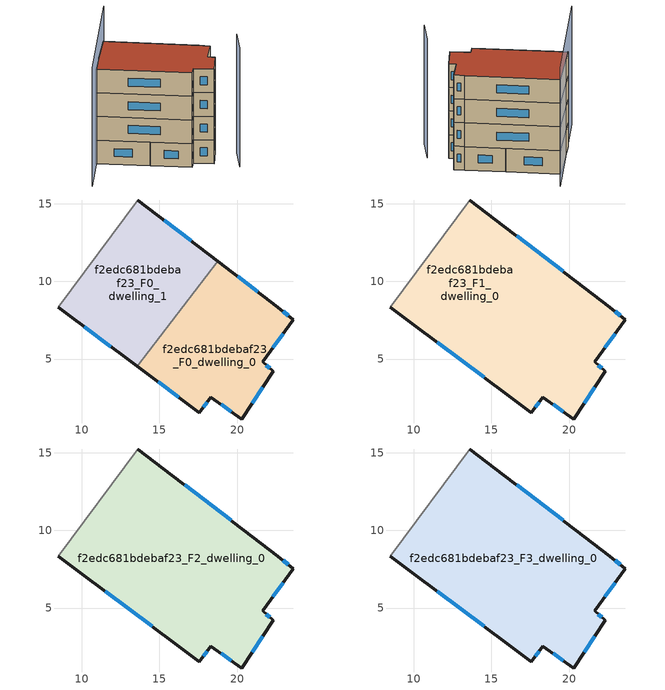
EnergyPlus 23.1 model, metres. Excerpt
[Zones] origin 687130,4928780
f2edc681bdebaf23_F0_dwelling_0
 floor ground (EU_floor_Construction): 22.63,8.34 23.63,7.53 21.65,4.82 22.33,4.2 20.3,1.14 18.31,2.55 17.57,1.55 13.59,4.53 18.76,11.3 z0
 wall outside (EU_wall_Construction): 13.59,4.53 17.57,1.55 18.31,2.55 20.3,1.14 22.33,4.2 21.65,4.82 23.63,7.53 22.63,8.34 18.76,11.3 z0:3
 wall to f2edc681bdebaf23_F0_dwelling_1 (EU_wall_Construction): 18.76,11.3 13.59,4.53 z0:3
 window (EU_Window_Construction): 18.98,2.08 19.64,1.61 / 17.82,1.89 18.07,2.22 / 14.92,3.54 16.25,2.54 / 21.34,9.33 20.05,10.32 / 23.3,7.8 22.97,8.07 / 22.31,5.72 22.97,6.63 / 22.11,4.41 21.88,4.61 / 20.98,2.16 21.66,3.18 z1:2
f2edc681bdebaf23_F0_dwelling_1
 floor ground (EU_floor_Construction): 18.76,11.3 13.59,4.53 8.47,8.35 13.61,15.24 z0
 wall outside (EU_wall_Construction): 18.76,11.3 13.61,15.24 / 8.47,8.35 13.59,4.53 z0:3
 wall adiabatic (EU_wall_Construction): 13.61,15.24 8.47,8.35 z0:3
 window (EU_Window_Construction): 17.04,12.62 15.33,13.93 / 10.18,7.08 11.88,5.8 z1:2
f2edc681bdebaf23_F1_dwelling_0
 floor to f2edc681bdebaf23_F0_dwelling_0 (EU_floor_Construction): 22.63,8.34 23.63,7.53 21.65,4.82 22.33,4.2 20.3,1.14 18.31,2.55 17.57,1.55 13.59,4.53 18.76,11.3 z3
 floor to f2edc681bdebaf23_F0_dwelling_1 (EU_floor_Construction): 18.76,11.3 13.59,4.53 8.47,8.35 13.61,15.24 z3
 wall outside (EU_wall_Construction): 8.47,8.35 17.57,1.55 18.31,2.55 20.3,1.14 22.33,4.2 21.65,4.82 23.63,7.53 22.63,8.34 13.61,15.24 z3:6
 wall adiabatic (EU_wall_Construction): 13.61,15.24 8.47,8.35 z3:6
 window (EU_Window_Construction): 18.98,2.08 19.64,1.61 / 17.82,1.89 18.07,2.22 / 11.51,6.09 14.54,3.82 / 19.63,10.64 16.62,12.94 / 23.3,7.8 22.97,8.07 / 22.31,5.72 22.97,6.63 / 22.11,4.41 21.88,4.61 / 20.98,2.16 21.66,3.18 z4:5
f2edc681bdebaf23_F2_dwelling_0
 floor to f2edc681bdebaf23_F1_dwelling_0 (EU_floor_Construction): 22.63,8.34 23.63,7.53 21.65,4.82 22.33,4.2 20.3,1.14 18.31,2.55 17.57,1.55 8.47,8.35 13.61,15.24 z6
 wall outside (EU_wall_Construction): 8.47,8.35 17.57,1.55 18.31,2.55 20.3,1.14 22.33,4.2 21.65,4.82 23.63,7.53 22.63,8.34 13.61,15.24 z6:9
 wall adiabatic (EU_wall_Construction): 13.61,15.24 8.47,8.35 z6:9
 window (EU_Window_Construction): 18.98,2.08 19.64,1.61 / 17.82,1.89 18.07,2.22 / 11.51,6.09 14.54,3.82 / 19.63,10.64 16.62,12.94 / 23.3,7.8 22.97,8.07 / 22.31,5.72 22.97,6.63 / 22.11,4.41 21.88,4.61 / 20.98,2.16 21.66,3.18 z7:8
f2edc681bdebaf23_F3_dwelling_0
 floor to f2edc681bdebaf23_F2_dwelling_0 (EU_floor_Construction): 22.63,8.34 23.63,7.53 21.65,4.82 22.33,4.2 20.3,1.14 18.31,2.55 17.57,1.55 8.47,8.35 13.61,15.24 z9
 wall outside (EU_wall_Construction): 8.47,8.35 17.57,1.55 18.31,2.55 20.3,1.14 22.33,4.2 21.65,4.82 23.63,7.53 22.63,8.34 13.61,15.24 z9:12
 wall adiabatic (EU_wall_Construction): 13.61,15.24 8.47,8.35 z9:12
 window (EU_Window_Construction): 18.98,2.08 19.64,1.61 / 17.82,1.89 18.07,2.22 / 11.51,6.09 14.54,3.82 / 19.63,10.64 16.62,12.94 / 23.3,7.8 22.97,8.07 / 22.31,5.72 22.97,6.63 / 22.11,4.41 21.88,4.61 / 20.98,2.16 21.66,3.18 z10:11
 roof outside (EU_roof_Construction): 22.33,4.2 21.65,4.82 23.63,7.53 22.63,8.34 13.61,15.24 8.47,8.35 17.57,1.55 18.31,2.55 20.3,1.14 z12
shading: 22.44,-1.12 24.39,2.74 / 15.55,18.32 4.56,2.64 z0:15
[Building]
EU S2 Campaign: North Axis=0; Terrain=City; Solar Distribution=FullExterior
[Site:Location]
Bologna: Latitude=44.5; Longitude=11.25; Time Zone=1; Elevation=37
[SizingPeriod:WeatherFileDays]
AnnualSizingPeriod: Begin Month=1; Begin Day of Month=1; End Month=12; End Day of Month=31; Day of Week for Start Day=Monday; Use Weather File Daylight Saving Period=No; Use Weather File Rain and Snow Indicators=No
[MATERIAL]
EU_InternalMass_Material: Roughness=MediumRough; Thickness=0.1; Conductivity=1; Density=1800; Specific Heat=900; Thermal Absorptance=0.9; Solar Absorptance=0.7; Visible Absorptance=0.7
[MATERIAL:NOMASS] Roughness=MediumRough; Thermal Absorptance=0.9; Solar Absorptance=0.7; Visible Absorptance=0.7
Name | Thermal Resistance
EU_wall_NoMass | 0.937881
EU_roof_NoMass | 0.548572
EU_floor_NoMass | 0.71348
[WINDOWMATERIAL:SIMPLEGLAZINGSYSTEM]
EU_Window_SimpleGlazing: UFactor=4.25633; Solar Heat Gain Coefficient=0.85; Visible Transmittance=0.85
[CONSTRUCTION]
EU_wall_Construction: EU_wall_NoMass
EU_roof_Construction: EU_roof_NoMass
EU_floor_Construction: EU_floor_NoMass
EU_InternalMass_Construction: EU_InternalMass_Material
EU_Window_Construction: EU_Window_SimpleGlazing
[ZONE] Type=1; Multiplier=1; Ceiling Height=autocalculate; Floor Area=autocalculate; Part of Total Floor Area=Yes
Name | Volume
f2edc681bdebaf23_F0_dwelling_0 | 165.108
f2edc681bdebaf23_F1_dwelling_0 | 330.238
f2edc681bdebaf23_F2_dwelling_0; f2edc681bdebaf23_F3_dwelling_0 | 330.25
f2edc681bdebaf23_F0_dwelling_1 | 165.129
[INTERNALMASS] Construction=EU_InternalMass_Construction
Name | Zone or ZoneList | Surface Area
f2edc681bdebaf23_F0_dwelling_0_EU_InternalMass | f2edc681bdebaf23_F0_dwelling_0 | 55.0355
f2edc681bdebaf23_F0_dwelling_1_EU_InternalMass | f2edc681bdebaf23_F0_dwelling_1 | 55.0435
f2edc681bdebaf23_F1_dwelling_0_EU_InternalMass | f2edc681bdebaf23_F1_dwelling_0 | 110.083
f2edc681bdebaf23_F2_dwelling_0_EU_InternalMass | f2edc681bdebaf23_F2_dwelling_0 | 110.083
f2edc681bdebaf23_F3_dwelling_0_EU_InternalMass | f2edc681bdebaf23_F3_dwelling_0 | 110.083
[OTHEREQUIPMENT] Fuel Type=Electricity; Design Level Calculation Method=Watts/Area; Power per Zone Floor Area=1; Fraction Latent=0; Fraction Radiant=0; Fraction Lost=0; Carbon Dioxide Generation Rate=0; EndUse Subcategory=EU_Step8_InternalGains
Name | Zone or ZoneList or Space or SpaceList | Schedule
EU_Step8_InternalGain_f2edc681bdebaf23_F0_dwelling_0_f000 | f2edc681bdebaf23_F0_dwelling_0 | EU_Step8_GainSchedule_f2edc681bdebaf23_F0_dwelling_0_f000
EU_Step8_InternalGain_f2edc681bdebaf23_F0_dwelling_1_f000 | f2edc681bdebaf23_F0_dwelling_1 | EU_Step8_GainSchedule_f2edc681bdebaf23_F0_dwelling_1_f000
EU_Step8_InternalGain_f2edc681bdebaf23_F1_dwelling_0_f000 | f2edc681bdebaf23_F1_dwelling_0 | EU_Step8_GainSchedule_f2edc681bdebaf23_F1_dwelling_0_f000
EU_Step8_InternalGain_f2edc681bdebaf23_F2_dwelling_0_f000 | f2edc681bdebaf23_F2_dwelling_0 | EU_Step8_GainSchedule_f2edc681bdebaf23_F2_dwelling_0_f000
EU_Step8_InternalGain_f2edc681bdebaf23_F3_dwelling_0_f000 | f2edc681bdebaf23_F3_dwelling_0 | EU_Step8_GainSchedule_f2edc681bdebaf23_F3_dwelling_0_f000
[ZONEVENTILATION:DESIGNFLOWRATE] Schedule=EU_AlwaysOn; Design Flow Rate Calculation Method=AirChanges/Hour; Air Changes per Hour=0.687892; Ventilation Type=Natural; Fan Pressure Rise=0; Fan Total Efficiency=1; Constant Term Coefficient=1; Temperature Term Coefficient=0; Velocity Term Coefficient=0; Velocity Squared Term Coefficient=0; Minimum Indoor Temperature=-100; Maximum Indoor Temperature=100; Delta Temperature=-100; Minimum Outdoor Temperature=-100; Maximum Outdoor Temperature=100; Maximum Wind Speed=40
Name | Zone or ZoneList or Space or SpaceList
EU_ConstantAir_f2edc681bdebaf23_F0_dwelling_0 | f2edc681bdebaf23_F0_dwelling_0
EU_ConstantAir_f2edc681bdebaf23_F0_dwelling_1 | f2edc681bdebaf23_F0_dwelling_1
EU_ConstantAir_f2edc681bdebaf23_F1_dwelling_0 | f2edc681bdebaf23_F1_dwelling_0
EU_ConstantAir_f2edc681bdebaf23_F2_dwelling_0 | f2edc681bdebaf23_F2_dwelling_0
EU_ConstantAir_f2edc681bdebaf23_F3_dwelling_0 | f2edc681bdebaf23_F3_dwelling_0
[HVACTEMPLATE:THERMOSTAT] Constant Heating Setpoint=20; Constant Cooling Setpoint=50
EU_HeatOnly_f2edc681bdebaf23_F0_dwelling_0; EU_HeatOnly_f2edc681bdebaf23_F0_dwelling_1; EU_HeatOnly_f2edc681bdebaf23_F1_dwelling_0; EU_HeatOnly_f2edc681bdebaf23_F2_dwelling_0; EU_HeatOnly_f2edc681bdebaf23_F3_dwelling_0
[HVACTEMPLATE:ZONE:IDEALLOADSAIRSYSTEM] System Availability Schedule=EU_AlwaysOn; Maximum Heating Supply Air Temperature=50; Minimum Cooling Supply Air Temperature=13; Maximum Heating Supply Air Humidity Ratio=0.0156; Minimum Cooling Supply Air Humidity Ratio=0.0077; Heating Limit=NoLimit; Cooling Limit=NoLimit; Heating Availability Schedule=EU_AlwaysOn; Cooling Availability Schedule=EU_CoolingOff; Dehumidification Control Type=ConstantSensibleHeatRatio; Cooling Sensible Heat Ratio=0.7; Dehumidification Setpoint=60; Humidification Control Type=None; Humidification Setpoint=30; Outdoor Air Method=None; Outdoor Air Flow Rate per Person=0.00944; Outdoor Air Flow Rate per Zone Floor Area=0; Outdoor Air Flow Rate per Zone=0; Demand Controlled Ventilation Type=None; Outdoor Air Economizer Type=NoEconomizer; Heat Recovery Type=None; Sensible Heat Recovery Effectiveness=0.7; Latent Heat Recovery Effectiveness=0.65
Name | Template Thermostat
f2edc681bdebaf23_F0_dwelling_0 | EU_HeatOnly_f2edc681bdebaf23_F0_dwelling_0
f2edc681bdebaf23_F0_dwelling_1 | EU_HeatOnly_f2edc681bdebaf23_F0_dwelling_1
f2edc681bdebaf23_F1_dwelling_0 | EU_HeatOnly_f2edc681bdebaf23_F1_dwelling_0
f2edc681bdebaf23_F2_dwelling_0 | EU_HeatOnly_f2edc681bdebaf23_F2_dwelling_0
f2edc681bdebaf23_F3_dwelling_0 | EU_HeatOnly_f2edc681bdebaf23_F3_dwelling_0
[SIZING:ZONE] Zone Cooling Design Supply Air Temperature Input Method=SupplyAirTemperature; Zone Cooling Design Supply Air Temperature=13; Zone Heating Design Supply Air Temperature Input Method=SupplyAirTemperature; Zone Heating Design Supply Air Temperature=50; Zone Cooling Design Supply Air Humidity Ratio=0.008; Zone Heating Design Supply Air Humidity Ratio=0.008; Cooling Design Air Flow Method=DesignDay; Cooling Design Air Flow Rate=0; Cooling Minimum Air Flow per Zone Floor Area=0.000762; Cooling Minimum Air Flow=0; Cooling Minimum Air Flow Fraction=0.2; Heating Design Air Flow Method=DesignDay; Heating Design Air Flow Rate=0; Heating Maximum Air Flow per Zone Floor Area=0.002032; Heating Maximum Air Flow=0.141576; Heating Maximum Air Flow Fraction=0.3; Account for Dedicated Outdoor Air System=No; Dedicated Outdoor Air System Control Strategy=NeutralSupplyAir; Dedicated Outdoor Air Low Setpoint Temperature for Design=autosize; Dedicated Outdoor Air High Setpoint Temperature for Design=autosize; Zone Load Sizing Method=Sensible Load Only No Latent Load; Zone Latent Cooling Design Supply Air Humidity Ratio Input Method=HumidityRatioDifference; Zone Cooling Design Supply Air Humidity Ratio Difference=0.005; Zone Latent Heating Design Supply Air Humidity Ratio Input Method=HumidityRatioDifference; Zone Humidification Design Supply Air Humidity Ratio Difference=0.005
f2edc681bdebaf23_F0_dwelling_0; f2edc681bdebaf23_F0_dwelling_1; f2edc681bdebaf23_F1_dwelling_0; f2edc681bdebaf23_F2_dwelling_0; f2edc681bdebaf23_F3_dwelling_0
[SCHEDULE:CONSTANT]
Name | Hourly Value
EU_AlwaysOn | 1
EU_CoolingOff | 0
[SCHEDULE:FILE] Column Number=1; Rows to Skip at Top=0; Number of Hours of Data=8760; Column Separator=Comma; Interpolate to Timestep=No; Minutes per Item=60; Adjust Schedule for Daylight Savings=Yes
Name | File
EU_Step8_GainSchedule_f2edc681bdebaf23_F0_dwelling_0_f000 | ../../schedules/f2edc681bdebaf23/f2edc681bdebaf23_F0_dwelling_0_f000_gain.csv
EU_Step8_GainSchedule_f2edc681bdebaf23_F0_dwelling_1_f000 | ../../schedules/f2edc681bdebaf23/f2edc681bdebaf23_F0_dwelling_1_f000_gain.csv
EU_Step8_GainSchedule_f2edc681bdebaf23_F1_dwelling_0_f000 | ../../schedules/f2edc681bdebaf23/f2edc681bdebaf23_F1_dwelling_0_f000_gain.csv
EU_Step8_GainSchedule_f2edc681bdebaf23_F2_dwelling_0_f000 | ../../schedules/f2edc681bdebaf23/f2edc681bdebaf23_F2_dwelling_0_f000_gain.csv
EU_Step8_GainSchedule_f2edc681bdebaf23_F3_dwelling_0_f000 | ../../schedules/f2edc681bdebaf23/f2edc681bdebaf23_F3_dwelling_0_f000_gain.csv
